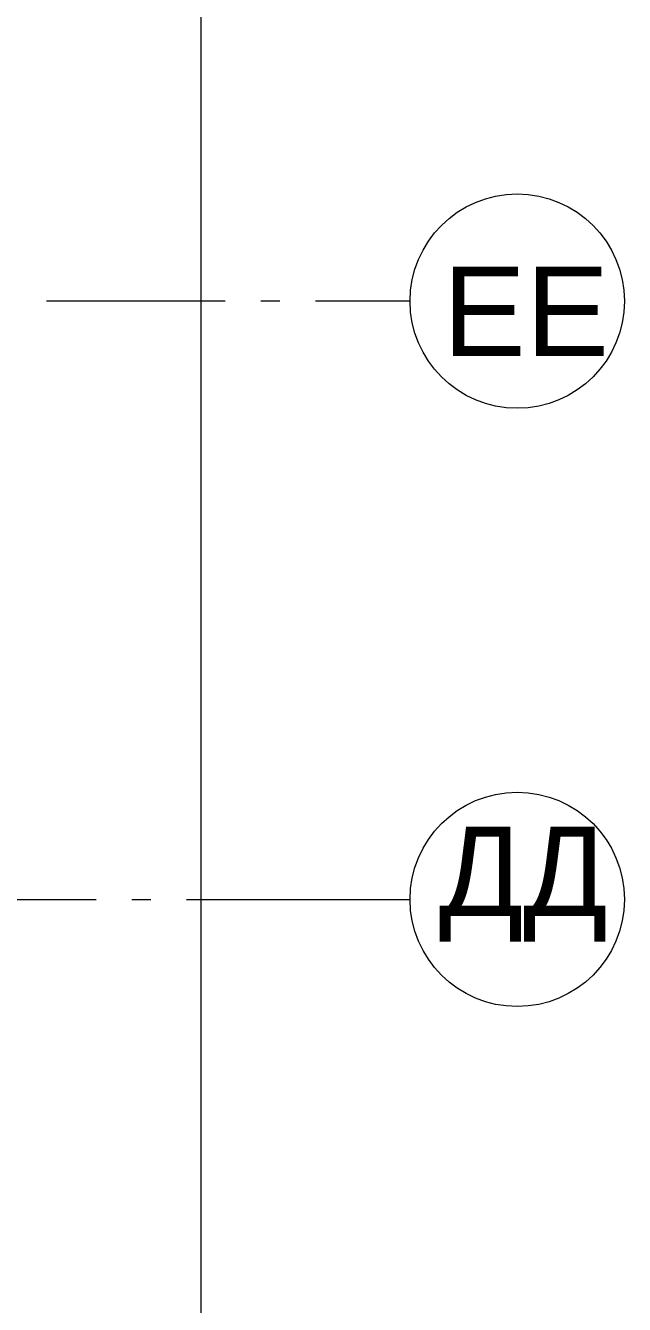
# Model space of a CAD drawing. Header units: millimetres. Extents: x -537608 to 253996, y -217170 to 186033.
# Drawn here: x -211961 to -208608, y 143003 to 150164 of the extents above; entities that cross this region are included whole.
import ezdxf

# ---------------------------------------------------------------- set-up
doc = ezdxf.new("R2010")
doc.units = ezdxf.units.MM
doc.layers.add('PDF _Геометрия', color=7, linetype='Continuous')
doc.layers.add('PDF _Текст', color=7, linetype='Continuous')
doc.styles.add('PDF ArialMT', font='arial.ttf')

msp = doc.modelspace()

# ---------------------------------------------------------------- linework, layer by layer
at = {"layer": 'PDF _Геометрия', "lineweight": 9}
msp.add_line((-210977.27, 91281.2687), (-210977.27, 179161.2487), dxfattribs=at)
at = {"layer": 'PDF _Геометрия', "color": 253, "lineweight": 9, "true_color": 0xaaaaaa}
for p, q in [((-210843.7944, 148621.2564), (-211843.7934, 148621.2564)), ((-210537.9604, 148621.2564), (-210643.7926, 148621.2564)), ((-209808.2351, 148621.2564), (-210337.9607, 148621.2564)), ((-212565.6244, 145271.2564), (-211565.6243, 145271.2564)), ((-211365.6251, 145271.2564), (-211259.7908, 145271.2564)), ((-211059.7911, 145271.2564), (-209808.2351, 145271.2564))]:
    msp.add_line(p, q, dxfattribs=at)
at = {"layer": 'PDF _Геометрия', "lineweight": 20}
for centre, radius in [((-209208.235, 148621.257), 599.9996), ((-209208.2351, 145271.257), 600.0007)]:
    msp.add_circle(centre, radius, dxfattribs=at)

# ---------------------------------------------------------------- texts
at = {"layer": 'PDF _Текст', "char_height": 500, "attachment_point": 4, "style": 'PDF ArialMT'}
for s, insert in [('ЕЕ', (-209626.0759, 148564.9336)), ('ДД', (-209648.0941, 145356.0468))]:
    msp.add_mtext(s, dxfattribs=dict(at, insert=insert))

doc.saveas('drawing.dxf')
